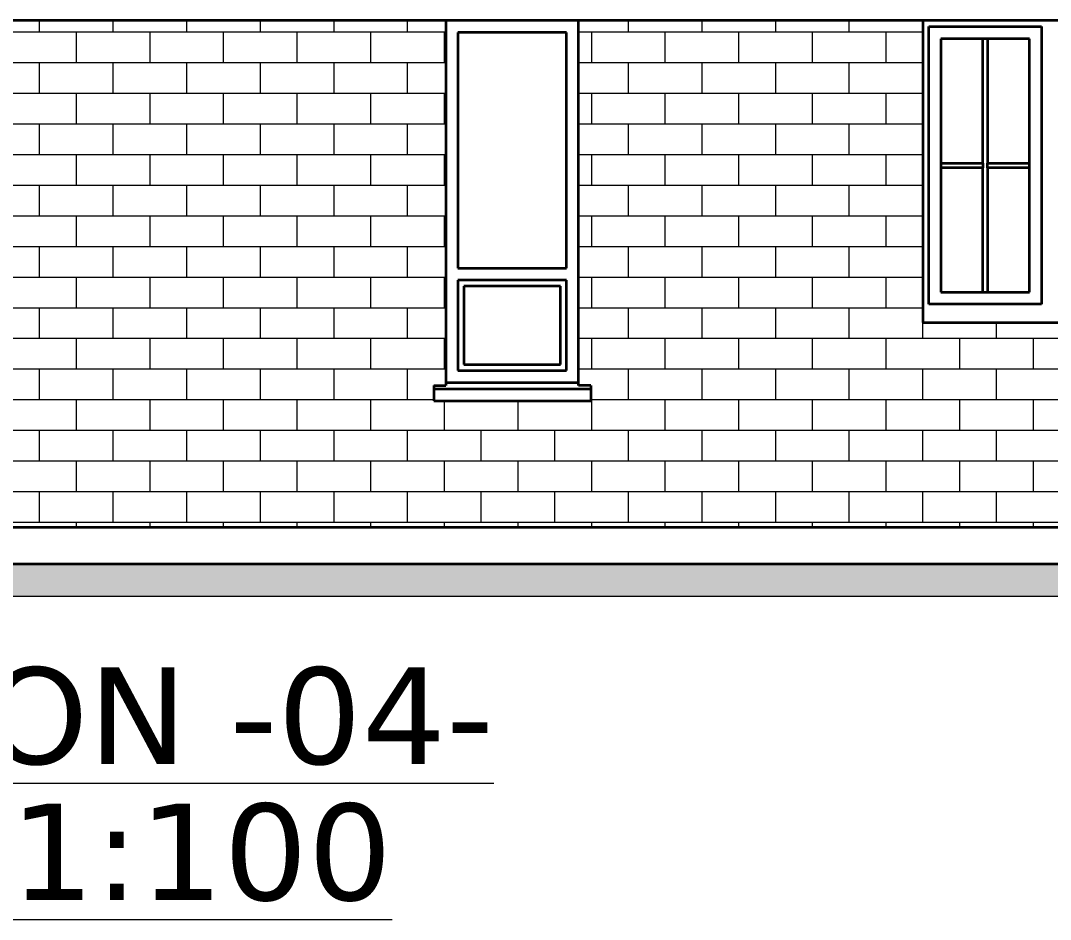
# Model space of a CAD drawing. Header units: millimetres. Extents: x 102766 to 172228, y -127504 to -81044.
# Drawn here: x 125499 to 129763, y -95625 to -91902 of the extents above; entities that cross this region are included whole.
import ezdxf

# ---------------------------------------------------------------- set-up
doc = ezdxf.new("R2010")
doc.units = ezdxf.units.MM
doc.header["$MEASUREMENT"] = 0
for name, color, linetype, lineweight, true_color in [('2D Drafting - General_Pen_No__105', 7, 'Continuous', 13, 0xcae6ff), ('2D Drafting - General_Pen_No__82', 7, 'Continuous', 20, 0xaaaaaa), ('Annotation - Text_Pen_No__86', 7, 'Continuous', 20, 0x5555ff)]:
    doc.layers.add(name, color=color, linetype=linetype, lineweight=lineweight, true_color=true_color)
doc.layers.add('Structural - Bearing_Pen_No__21', color=7, linetype='Continuous', lineweight=35)
doc.styles.add('GENERATED_STYLE_8', font='verdana.ttf')

msp = doc.modelspace()

# ---------------------------------------------------------------- hatches: boundary and pattern name
at = {"layer": '2D Drafting - General_Pen_No__82', "linetype": 'Continuous'}
h = msp.add_hatch(dxfattribs=at)
h.set_pattern_fill('Shingle', color=256, style=0, pattern_type=2)
h.set_pattern_definition([(0, (0, 0), (0, 127), []), (90, (0, 0), (-304.8, 0), [127, -127]), (90, (152.4, 127), (-304.8, 0), [127, -127])])
h.paths.add_polyline_path([(132017.3, -94001.6), (132017.3, -91901.6), (130734.8, -91901.6), (130734.8, -93151.6), (129234.8, -93151.6), (129234.8, -91901.6), (127809.6, -91901.6), (127809.6, -93413.4), (127859.6, -93413.4), (127859.6, -93427.7), (127859.6, -93476.9), (127209.6, -93476.9), (127209.6, -93427.7), (127209.6, -93413.4), (127259.6, -93413.4), (127259.6, -91901.6), (125122.3, -91901.6), (125122.3, -93413.4), (125172.3, -93413.4), (125172.3, -93427.7), (125172.3, -93476.9), (124522.3, -93476.9), (124522.3, -93427.7), (124522.3, -93413.4), (124572.3, -93413.4), (124572.3, -91901.6), (123816.8, -91901.6), (123816.8, -94001.6)])
msp.add_hatch(color=256, dxfattribs=at).paths.add_polyline_path([(122095.2, -94151.6), (135214.2, -94151.6), (135214.2, -94287), (122095.2, -94287)])

# ---------------------------------------------------------------- linework, layer by layer
at = {"layer": '2D Drafting - General_Pen_No__105', "linetype": 'Continuous', "flags": 128}
msp.add_lwpolyline([(123816.8, -94001.6), (132017.3, -94001.6), (132017.3, -91901.6), (130734.8, -91901.6), (130734.8, -93151.6), (129234.8, -93151.6), (129234.8, -91901.6), (127809.6, -91901.6), (127809.6, -93413.4), (127859.6, -93413.4), (127859.6, -93427.7), (127859.6, -93476.9), (127209.6, -93476.9), (127209.6, -93427.7), (127209.6, -93413.4), (127259.6, -93413.4), (127259.6, -91901.6), (125122.3, -91901.6)], dxfattribs=at)
msp.add_lwpolyline([(122095.2, -94151.6), (135214.2, -94151.6), (135214.2, -94287), (122095.2, -94287)], close=True, dxfattribs=at)
at = {"layer": 'Structural - Bearing_Pen_No__21', "linetype": 'Continuous'}
for p, q in [((134466.8, -91901.6), (122366.8, -91901.6)), ((127259.6, -91901.6), (127259.6, -93413.4)), ((127809.6, -91901.6), (127259.6, -91901.6)), ((127809.6, -93413.4), (127809.6, -91901.6)), ((129234.8, -91901.6), (129234.8, -93151.6)), ((130734.8, -91901.6), (129234.8, -91901.6)), ((129259.8, -91976.6), (129259.8, -91926.6)), ((129259.8, -91926.6), (129726.5, -91926.6)), ((129726.5, -91926.6), (129726.5, -91976.6)), ((127309.6, -91951.6), (127309.6, -92926.6)), ((127759.6, -91951.6), (127309.6, -91951.6)), ((127759.6, -92926.6), (127759.6, -91951.6)), ((129259.8, -93026.6), (129259.8, -91976.6)), ((129309.8, -91976.6), (129309.8, -93026.6)), ((129676.5, -91976.6), (129309.8, -91976.6)), ((129483.1, -92491.6), (129483.1, -91976.6)), ((129503.1, -91976.6), (129503.1, -92491.6)), ((129676.5, -93026.6), (129676.5, -91976.6)), ((129726.5, -91976.6), (129726.5, -93026.6)), ((129309.8, -92491.6), (129483.1, -92491.6)), ((129483.1, -92511.6), (129309.8, -92511.6)), ((129483.1, -92491.6), (129483.1, -92511.6)), ((129483.1, -93026.6), (129483.1, -92511.6)), ((129503.1, -92511.6), (129503.1, -92491.6)), ((129503.1, -92491.6), (129676.5, -92491.6)), ((129503.1, -92511.6), (129503.1, -93026.6)), ((129676.5, -92511.6), (129503.1, -92511.6)), ((127309.6, -92926.6), (127759.6, -92926.6)), ((127309.6, -92976.6), (127309.6, -93351.6)), ((127759.6, -92976.6), (127309.6, -92976.6)), ((127759.6, -93351.6), (127759.6, -92976.6)), ((127334.6, -93001.6), (127334.6, -93326.6)), ((127734.6, -93001.6), (127334.6, -93001.6)), ((127734.6, -93326.6), (127734.6, -93001.6)), ((129259.8, -93076.6), (129259.8, -93026.6)), ((129309.8, -93026.6), (129676.5, -93026.6)), ((129726.5, -93026.6), (129726.5, -93076.6)), ((129726.5, -93076.6), (129259.8, -93076.6)), ((129234.8, -93151.6), (130734.8, -93151.6)), ((127334.6, -93326.6), (127734.6, -93326.6)), ((127309.6, -93351.6), (127759.6, -93351.6)), ((127209.6, -93413.4), (127209.6, -93427.7)), ((127209.6, -93413.4), (127259.6, -93413.4)), ((127809.6, -93401.6), (127259.6, -93401.6)), ((127859.6, -93413.4), (127809.6, -93413.4)), ((127859.6, -93413.4), (127859.6, -93427.7)), ((127209.6, -93427.7), (127859.6, -93427.7)), ((127209.6, -93427.7), (127209.6, -93476.9)), ((127859.6, -93427.7), (127859.6, -93476.9)), ((127209.6, -93476.9), (127859.6, -93476.9)), ((132017.3, -94001.6), (123816.8, -94001.6)), ((123816.8, -94151.6), (132017.3, -94151.6))]:
    msp.add_line(p, q, dxfattribs=at)

# ---------------------------------------------------------------- texts
at = {"layer": 'Annotation - Text_Pen_No__86', "linetype": 'Continuous', "insert": (125279.9, -94580.9), "char_height": 400, "attachment_point": 2, "line_spacing_factor": 0.845836, "style": 'GENERATED_STYLE_8'}
msp.add_mtext('{\\LELEVATION -04-\\PSCALE 1:100}', dxfattribs=at)

doc.saveas('drawing.dxf')
